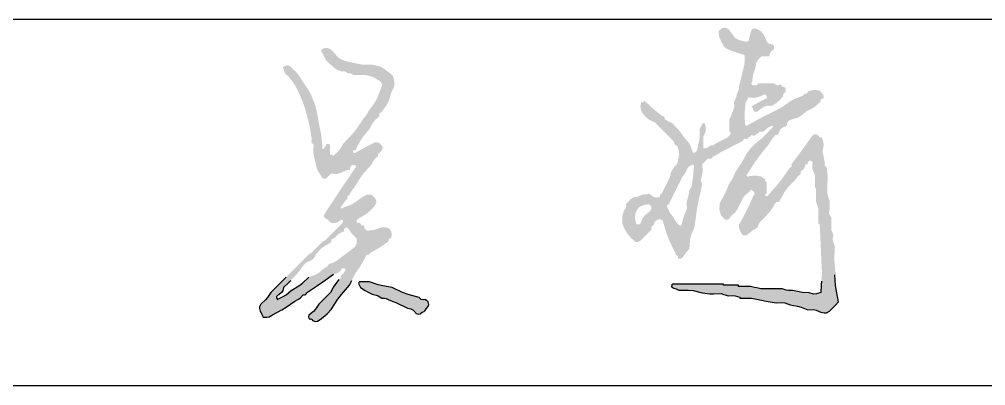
# Model space of a CAD drawing. Extents: x 6128144 to 12201635, y -1670122 to -706096.
# Drawn here: x 6223164 to 6224021, y -751040 to -750715 of the extents above; entities that cross this region are included whole.
import ezdxf

# ---------------------------------------------------------------- set-up
doc = ezdxf.new("R2010")
doc.units = 0
doc.header["$LTSCALE"] = 1000
doc.header["$MEASUREMENT"] = 0
doc.layers.get('0').update_dxf_attribs({"linetype": 'CONTINUOUS'})

msp = doc.modelspace()

# ---------------------------------------------------------------- hatches: boundary and pattern name
h = msp.add_hatch(color=256)
h.dxf.hatch_style = 1
h.paths.add_polyline_path([(6223479.3, -750838.24), (6223482.18, -750835.91), (6223481.94, -750834.53), (6223482.5, -750833.42), (6223483.74, -750832.78), (6223485.05, -750831.08), (6223485.59, -750830.1), (6223486.35, -750828.1), (6223484.56, -750825.53), (6223483.06, -750824.4), (6223480.1, -750823.41), (6223472.48, -750827.13), (6223468.72, -750829.12), (6223461.34, -750833.3), (6223460.33, -750832.83), (6223459.89, -750831.74), (6223460.3, -750830.7), (6223461.63, -750830.86), (6223462.77, -750829.94), (6223462.91, -750828.62), (6223466.86, -750821.56), (6223469.19, -750818.16), (6223474.37, -750811.95), (6223477.12, -750806.85), (6223478.98, -750804.43), (6223483.22, -750800.48), (6223482.98, -750799.11), (6223483.54, -750797.99), (6223484.79, -750797.36), (6223489.73, -750790.59), (6223491.71, -750786.63), (6223494.16, -750778.6), (6223496.21, -750774.88), (6223496.7, -750772.41), (6223496.25, -750768.19), (6223495.41, -750765.3), (6223494.42, -750763.82), (6223492.08, -750761.93), (6223486.58, -750757.77), (6223483.17, -750756.19), (6223476.45, -750754.64), (6223472.91, -750754.64), (6223471.14, -750754.64), (6223467.59, -750754.64), (6223461.75, -750753.44), (6223458.83, -750752.81), (6223453.01, -750751.52), (6223448.47, -750749.63), (6223446.26, -750748), (6223443.11, -750744.22), (6223441.86, -750742.97), (6223441.23, -750742.35), (6223439.98, -750741.1), (6223437.46, -750740.08), (6223435.86, -750739.95), (6223433.21, -750740.58), (6223431.93, -750741.3), (6223431.66, -750743.17), (6223432.69, -750744.22), (6223435, -750749.4), (6223436.81, -750751.89), (6223441.03, -750755.68), (6223444.18, -750758.32), (6223446.05, -750759.41), (6223449.88, -750760.89), (6223452.04, -750760.6), (6223453.46, -750761.02), (6223455.09, -750762.46), (6223457.27, -750762.5), (6223458.46, -750762.86), (6223460.3, -750764.02), (6223464.88, -750764.02), (6223467.18, -750764.02), (6223471.76, -750764.02), (6223477.03, -750765.61), (6223479.62, -750766.8), (6223484.26, -750769.75), (6223485.47, -750771.71), (6223485.62, -750773.33), (6223484.79, -750775.48), (6223481.35, -750784.35), (6223478.98, -750788.67), (6223473.32, -750796.32), (6223471.96, -750799), (6223471.11, -750800.28), (6223469.16, -750802.57), (6223462.88, -750811.92), (6223459.28, -750816.36), (6223451.44, -750824.45), (6223448.42, -750829.54), (6223446.46, -750831.94), (6223442.07, -750835.91), (6223441.59, -750834.89), (6223440.51, -750834.46), (6223439.46, -750834.87), (6223439.46, -750831.12), (6223439.46, -750829.24), (6223439.46, -750825.49), (6223438.22, -750825.22), (6223437.6, -750825.12), (6223436.34, -750824.97), (6223435.52, -750826.95), (6223434.99, -750827.92), (6223433.73, -750829.66), (6223432.82, -750829.47), (6223432.3, -750828.42), (6223432.69, -750827.57), (6223432.29, -750823.41), (6223432.08, -750821.32), (6223431.65, -750817.16), (6223430.81, -750812.99), (6223430.4, -750810.9), (6223429.56, -750806.74), (6223428.51, -750800.45), (6223427.89, -750797.32), (6223426.44, -750791.11), (6223422.8, -750781.92), (6223420.46, -750777.45), (6223414.98, -750769.23), (6223411.43, -750763.77), (6223409.29, -750761.2), (6223404.56, -750756.72), (6223402.6, -750755.52), (6223400.97, -750755.37), (6223398.83, -750756.2), (6223397.88, -750756.68), (6223397.61, -750758.01), (6223398.31, -750758.81), (6223399.15, -750761.69), (6223400.13, -750763.17), (6223402.47, -750765.06), (6223406.99, -750770.92), (6223409, -750774.1), (6223412.37, -750780.69), (6223415.8, -750789.25), (6223417.27, -750793.66), (6223419.67, -750802.57), (6223420.29, -750805.07), (6223420.6, -750806.32), (6223421.23, -750808.82), (6223422.06, -750813.82), (6223422.48, -750816.32), (6223423.31, -750821.32), (6223422.89, -750823.05), (6223423.42, -750824.46), (6223424.88, -750825.49), (6223424.66, -750831.77), (6223424.99, -750835.01), (6223426.44, -750841.12), (6223427.58, -750846.41), (6223428.69, -750849.08), (6223431.65, -750853.62), (6223432.55, -750855.25), (6223433.97, -750855.96), (6223435.82, -750855.71), (6223437.48, -750854.04), (6223438.32, -750853.21), (6223439.98, -750851.54), (6223445.29, -750851.69), (6223448.17, -750851.12), (6223453.01, -750848.93), (6223454.58, -750848.36), (6223455.5, -750848.24), (6223457.17, -750848.41), (6223457.14, -750845.9), (6223458.85, -750843.98), (6223461.34, -750843.72), (6223462.29, -750844.21), (6223462.55, -750845.52), (6223461.86, -750846.33), (6223450.91, -750862.5), (6223445.49, -750870.63), (6223434.77, -750886.96), (6223433.94, -750888.75), (6223434.59, -750890.72), (6223436.34, -750891.65), (6223438.09, -750893), (6223438.93, -750893.74), (6223440.5, -750895.3), (6223444, -750895.32), (6223445.98, -750894.7), (6223448.84, -750892.69), (6223449.65, -750892.4), (6223450.35, -750892.57), (6223450.92, -750893.21), (6223451.12, -750894.05), (6223450.97, -750894.65), (6223450.4, -750895.3), (6223444.36, -750901.34), (6223441.34, -750904.36), (6223435.29, -750910.41), (6223434.46, -750910.82), (6223434.04, -750911.03), (6223433.21, -750911.45), (6223429.04, -750915.62), (6223426.96, -750917.7), (6223422.79, -750921.87), (6223421.96, -750922.28), (6223421.54, -750922.49), (6223420.71, -750922.91), (6223407.16, -750936.45), (6223400.39, -750943.23), (6223386.85, -750956.77), (6223383.89, -750961.37), (6223382.05, -750963.53), (6223377.99, -750967.19), (6223377, -750969.5), (6223376.88, -750971), (6223377.47, -750973.44), (6223378.53, -750975.52), (6223379.05, -750976.56), (6223380.07, -750978.65), (6223383.5, -750978.9), (6223385.5, -750978.4), (6223388.41, -750976.57), (6223396.66, -750972.38), (6223400.66, -750969.95), (6223408.21, -750964.58), (6223411.53, -750962.95), (6223413.12, -750961.7), (6223415.5, -750958.85), (6223416.88, -750959.09), (6223417.99, -750958.54), (6223418.62, -750957.29), (6223428.22, -750950.64), (6223433.01, -750947.3), (6223442.59, -750940.62), (6223445.6, -750939.98), (6223447.17, -750939.13), (6223449.36, -750936.97), (6223449.83, -750935.85), (6223450.76, -750935.3), (6223451.97, -750935.41), (6223452.92, -750935.88), (6223453.18, -750937.21), (6223452.49, -750938.02), (6223451.41, -750939.95), (6223450.61, -750940.86), (6223448.84, -750942.18), (6223449.08, -750943.56), (6223448.52, -750944.67), (6223447.28, -750945.31), (6223444.03, -750949.67), (6223442.56, -750951.99), (6223439.98, -750956.77), (6223435.82, -750960.94), (6223433.73, -750963.02), (6223429.56, -750967.19), (6223426.59, -750971.59), (6223424.76, -750973.65), (6223420.71, -750977.09), (6223420.46, -750978.58), (6223420.75, -750979.59), (6223421.75, -750980.73), (6223422.55, -750980.26), (6223423.73, -750980.85), (6223423.83, -750981.78), (6223426.47, -750982.54), (6223428.33, -750982.26), (6223430.61, -750980.73), (6223434.92, -750977.63), (6223436.95, -750975.82), (6223440.5, -750971.88), (6223446.32, -750962.88), (6223449.58, -750958.56), (6223456.65, -750950.52), (6223458.74, -750946.35), (6223459.78, -750944.27), (6223461.86, -750940.1), (6223466.23, -750933.69), (6223468.23, -750930.33), (6223471.76, -750923.43), (6223473.14, -750923.67), (6223474.25, -750923.11), (6223474.89, -750921.87), (6223481.74, -750918.01), (6223485.09, -750915.92), (6223491.56, -750911.45), (6223491.4, -750910.12), (6223492.31, -750908.98), (6223493.64, -750908.84), (6223494.19, -750905.53), (6223493.95, -750903.59), (6223492.6, -750900.51), (6223489.87, -750899.29), (6223488.29, -750898.95), (6223485.31, -750898.94), (6223480.49, -750900.77), (6223477.92, -750901.42), (6223472.8, -750902.07), (6223470.86, -750900.93), (6223469.98, -750899.62), (6223469.68, -750897.38), (6223468.3, -750897.62), (6223467.19, -750897.06), (6223466.55, -750895.82), (6223465.53, -750895.08), (6223464.64, -750894.93), (6223463.43, -750895.3), (6223462.99, -750893.57), (6223463.53, -750892.15), (6223464.99, -750891.13), (6223471.16, -750887.56), (6223474.07, -750885.29), (6223479.05, -750880.19), (6223480.41, -750877.84), (6223480.56, -750875.95), (6223479.58, -750873.42), (6223478.33, -750872.17), (6223477.7, -750871.54), (6223476.45, -750870.29), (6223473.27, -750870.06), (6223471.48, -750870.42), (6223468.64, -750871.86), (6223461.69, -750876.9), (6223457.83, -750879.04), (6223449.88, -750882.27), (6223449.24, -750882.11), (6223448.95, -750881.22), (6223449.36, -750880.71), (6223451.48, -750877.66), (6223452.63, -750876.19), (6223455.09, -750873.42), (6223454.85, -750872.04), (6223455.41, -750870.93), (6223456.65, -750870.29), (6223458.01, -750867.61), (6223458.87, -750866.33), (6223460.82, -750864.04), (6223466.32, -750855.19), (6223469.49, -750850.96), (6223476.45, -750843.2), (6223478.03, -750839.85)])
h.paths.add_polyline_path([(6223453.78, -750899.32), (6223455.09, -750899.47), (6223457.93, -750903.44), (6223459.51, -750905.33), (6223462.91, -750908.84), (6223463.24, -750912.01), (6223462.87, -750913.86), (6223461.34, -750916.66), (6223456.37, -750920.44), (6223453.87, -750922.32), (6223448.84, -750926.03), (6223445.11, -750928.98), (6223442.91, -750930.19), (6223438.42, -750931.76), (6223437.18, -750933.6), (6223436.24, -750934.43), (6223434.25, -750935.41), (6223429.48, -750939.46), (6223426.6, -750941.12), (6223420.71, -750943.23), (6223414.92, -750948.57), (6223411.74, -750951.01), (6223405.08, -750955.21), (6223400.48, -750958.9), (6223397.91, -750960.51), (6223392.58, -750963.02), (6223392.64, -750962.56), (6223392.46, -750962.21), (6223392.06, -750961.98), (6223392.05, -750960.48), (6223392.75, -750959.43), (6223394.14, -750958.85), (6223396.5, -750956.99), (6223397.5, -750955.5), (6223398.31, -750952.6), (6223402.47, -750948.44), (6223404.56, -750946.35), (6223408.73, -750942.18), (6223411.47, -750938.67), (6223412.82, -750936.89), (6223415.5, -750933.33), (6223417.68, -750930.86), (6223419.19, -750929.82), (6223422.27, -750928.64), (6223424.69, -750926.93), (6223425.76, -750925.62), (6223426.96, -750922.91), (6223431.31, -750918.25), (6223433.93, -750916.18), (6223439.46, -750913.01), (6223440.37, -750912.05), (6223440.65, -750911.19), (6223440.5, -750909.88), (6223441.79, -750909.33), (6223442.42, -750909.02), (6223443.63, -750908.32), (6223446.46, -750905.43), (6223448.25, -750904.2), (6223451.97, -750902.59), (6223451.97, -750901.76), (6223451.97, -750901.34), (6223451.97, -750900.51), (6223452.92, -750899.6)], flags=16)
h.paths.add_polyline_path([(6223503.91, -750956.99), (6223494.68, -750952.6), (6223486.43, -750951.12), (6223482.32, -750950.07), (6223474.37, -750947.39), (6223470.82, -750947.39), (6223469.05, -750947.39), (6223465.51, -750947.39), (6223464.87, -750947.97), (6223464.69, -750948.67), (6223464.99, -750949.48), (6223465.69, -750950.69), (6223466, -750951.32), (6223466.55, -750952.6), (6223470.53, -750955.21), (6223472.64, -750956.37), (6223476.97, -750958.33), (6223480.52, -750959.12), (6223482.32, -750959.91), (6223485.31, -750961.98), (6223487.88, -750961.8), (6223489.38, -750962.17), (6223491.56, -750963.54), (6223494.06, -750964.38), (6223495.31, -750964.79), (6223497.81, -750965.63), (6223501.98, -750967.71), (6223504.06, -750968.75), (6223508.23, -750970.84), (6223511.25, -750971.4), (6223512.86, -750972.27), (6223515, -750974.48), (6223515.42, -750974.9), (6223515.63, -750975.11), (6223516.04, -750975.52), (6223518.09, -750976.09), (6223519.58, -750975.79), (6223521.25, -750974.48), (6223523, -750973.69), (6223523.85, -750972.97), (6223524.9, -750971.36), (6223526.59, -750969.42), (6223527.04, -750967.62), (6223526.46, -750965.11), (6223525.63, -750964.27), (6223525.21, -750963.86), (6223524.38, -750963.02), (6223522.03, -750963.41), (6223520.47, -750962.98), (6223518.65, -750961.46), (6223508.78, -750958.79)])
h.paths.add_polyline_path([(6223888.78, -750955.61), (6223888.15, -750950.79), (6223887.48, -750941.14), (6223888.29, -750940.84), (6223888.57, -750939.7), (6223888, -750939.06), (6223887.13, -750929.93), (6223887.02, -750925.3), (6223887.48, -750916.14), (6223886.65, -750913.64), (6223886.23, -750912.39), (6223885.4, -750909.88), (6223886.06, -750906.59), (6223885.81, -750904.58), (6223884.36, -750901.55), (6223884.36, -750896.97), (6223884.36, -750894.67), (6223884.36, -750890.09), (6223883.52, -750888.84), (6223883.11, -750888.21), (6223882.27, -750886.96), (6223882.81, -750882.41), (6223882.92, -750880.09), (6223882.79, -750875.5), (6223881.16, -750870.7), (6223880.72, -750868.07), (6223880.71, -750863), (6223881.05, -750855.92), (6223880.94, -750852.33), (6223880.19, -750845.29), (6223878.88, -750844.8), (6223878.23, -750843.5), (6223878.62, -750842.16), (6223877.79, -750837.99), (6223877.37, -750835.91), (6223876.54, -750831.74), (6223877.46, -750826.82), (6223877.34, -750824.07), (6223876.02, -750819.24), (6223874.64, -750819.48), (6223873.53, -750818.92), (6223872.89, -750817.68), (6223870.91, -750816.51), (6223868.91, -750816.69), (6223867.16, -750818.2), (6223859.96, -750828.27), (6223856.31, -750833.27), (6223848.93, -750843.2), (6223849.17, -750844.58), (6223848.61, -750845.69), (6223847.37, -750846.33), (6223840.05, -750856.78), (6223836.06, -750861.81), (6223827.57, -750871.33), (6223826.95, -750871.33), (6223826.63, -750871.33), (6223826.01, -750871.33), (6223825.53, -750870.53), (6223826.12, -750869.35), (6223827.05, -750869.25), (6223827.05, -750865.08), (6223827.05, -750863), (6223827.05, -750858.83), (6223825.81, -750858.38), (6223825.29, -750856.81), (6223826.01, -750855.71), (6223824.63, -750855.94), (6223823.52, -750855.39), (6223822.88, -750854.14), (6223818.37, -750853.32), (6223815.99, -750853.21), (6223811.42, -750853.62), (6223811.37, -750854.08), (6223810.78, -750854.38), (6223810.38, -750854.14), (6223809.43, -750853.66), (6223809.17, -750852.34), (6223809.86, -750851.54), (6223817.07, -750840.56), (6223820.94, -750835.23), (6223829.13, -750824.97), (6223831.09, -750821.62), (6223832.26, -750820.02), (6223834.86, -750817.16), (6223835.98, -750817.08), (6223836.61, -750816.83), (6223837.47, -750816.11), (6223838.46, -750813.15), (6223839.59, -750811.65), (6223842.16, -750809.86), (6223843.28, -750809.79), (6223843.9, -750809.54), (6223844.76, -750808.82), (6223845.19, -750806.31), (6223846.2, -750804.87), (6223848.41, -750803.61), (6223854.32, -750801.89), (6223857.27, -750800.3), (6223861.95, -750796.32), (6223867.59, -750793.5), (6223870.29, -750791.67), (6223874.98, -750787.46), (6223874.82, -750786.14), (6223875.73, -750784.99), (6223877.06, -750784.86), (6223877.53, -750782.99), (6223877.23, -750781.66), (6223876.02, -750780.17), (6223874.98, -750779.13), (6223874.46, -750778.6), (6223873.42, -750777.56), (6223869.45, -750777.26), (6223867.34, -750777.48), (6223863.52, -750778.6), (6223863.1, -750779.44), (6223862.89, -750779.86), (6223862.48, -750780.69), (6223861.1, -750780.45), (6223859.98, -750781.01), (6223859.35, -750782.25), (6223851.58, -750785.18), (6223847.8, -750787.23), (6223841.12, -750792.15), (6223832.61, -750796.61), (6223828.34, -750798.79), (6223819.76, -750803.09), (6223816.03, -750805.21), (6223814.15, -750806.25), (6223810.38, -750808.3), (6223809.58, -750809), (6223808.25, -750808.73), (6223807.78, -750807.78), (6223807.38, -750799.87), (6223807.49, -750795.86), (6223808.3, -750787.98), (6223809.54, -750786.6), (6223810.02, -750785.64), (6223810.38, -750783.81), (6223815.4, -750784.24), (6223818.12, -750783.9), (6223822.88, -750782.25), (6223824.25, -750781.27), (6223825.97, -750781.49), (6223827.05, -750782.77), (6223827.21, -750784.1), (6223826.29, -750785.24), (6223824.97, -750785.38), (6223820.38, -750787.88), (6223818.09, -750789.13), (6223813.51, -750791.63), (6223814.56, -750793.39), (6223814.99, -750794.35), (6223815.59, -750796.32), (6223817.74, -750796.61), (6223819.16, -750796.19), (6223820.8, -750794.75), (6223823.05, -750792.93), (6223824.36, -750792.17), (6223827.05, -750791.11), (6223830.48, -750791.36), (6223832.48, -750790.86), (6223835.39, -750789.02), (6223838, -750786.64), (6223839.25, -750785.38), (6223841.64, -750782.77), (6223841.4, -750781.4), (6223841.95, -750780.28), (6223843.2, -750779.65), (6223843.88, -750777.67), (6223843.74, -750776.24), (6223842.68, -750774.44), (6223841.19, -750774.21), (6223840.33, -750773.64), (6223839.55, -750772.35), (6223837.13, -750773.1), (6223835.35, -750772.8), (6223833.3, -750771.31), (6223827.88, -750771.31), (6223825.18, -750771.31), (6223819.76, -750771.31), (6223818.14, -750772.77), (6223816.7, -750773.2), (6223814.55, -750772.87), (6223813.6, -750772.4), (6223813.33, -750771.07), (6223814.03, -750770.27), (6223814.71, -750764.75), (6223815.35, -750761.98), (6223817.15, -750756.72), (6223817.56, -750753.85), (6223818.13, -750752.36), (6223819.76, -750749.95), (6223820.8, -750748.91), (6223821.32, -750748.39), (6223822.36, -750747.35), (6223825.07, -750747.35), (6223826.43, -750747.35), (6223829.13, -750747.35), (6223829.94, -750744.45), (6223830.94, -750742.96), (6223833.3, -750741.1), (6223833.63, -750739.41), (6223833.35, -750738.26), (6223832.26, -750736.93), (6223829.1, -750736.15), (6223827.34, -750734.69), (6223826.01, -750731.72), (6223823.93, -750727.32), (6223821.94, -750725.2), (6223817.67, -750722.86), (6223815.54, -750722.62), (6223813.9, -750723.53), (6223812.98, -750725.47), (6223812.15, -750728.8), (6223811.73, -750730.47), (6223810.9, -750733.8), (6223809.91, -750734.18), (6223809.36, -750734.29), (6223808.3, -750734.32), (6223804.43, -750733.48), (6223802.51, -750732.84), (6223798.92, -750731.2), (6223796.73, -750728), (6223795.58, -750726.44), (6223793.19, -750723.38), (6223790.84, -750722.03), (6223788.95, -750721.88), (6223786.42, -750722.86), (6223785.58, -750723.7), (6223785.17, -750724.11), (6223784.33, -750724.95), (6223784.65, -750729.03), (6223785.2, -750731.14), (6223786.94, -750734.84), (6223789.06, -750738.56), (6223790.9, -750740.28), (6223794.75, -750742.14), (6223799.74, -750743.84), (6223802.24, -750744.67), (6223807.25, -750746.31), (6223807.45, -750751.32), (6223807.23, -750753.89), (6223806.21, -750758.81), (6223804.73, -750764.64), (6223804, -750767.55), (6223802.57, -750773.4), (6223802.23, -750776.41), (6223801.79, -750777.95), (6223800.48, -750780.69), (6223799.84, -750783.72), (6223799.3, -750785.23), (6223797.88, -750787.98), (6223798.28, -750791.76), (6223797.92, -750793.91), (6223796.31, -750797.36), (6223795.46, -750799.93), (6223794.93, -750801.19), (6223793.71, -750803.61), (6223793.71, -750807.78), (6223793.71, -750809.86), (6223793.71, -750814.03), (6223794.83, -750814.63), (6223795.09, -750816.23), (6223794.23, -750817.16), (6223793.19, -750818.2), (6223792.67, -750818.72), (6223791.63, -750819.76), (6223787.46, -750821.84), (6223785.37, -750822.89), (6223781.21, -750824.97), (6223780.56, -750825.35), (6223780.27, -750825.79), (6223780.16, -750826.53), (6223778.01, -750826.24), (6223776.59, -750826.66), (6223774.96, -750828.1), (6223773.44, -750828.82), (6223772.43, -750828.95), (6223770.79, -750828.62), (6223770.79, -750824.45), (6223770.79, -750822.36), (6223770.79, -750818.2), (6223772.63, -750814.41), (6223773, -750811.94), (6223772.35, -750807.78), (6223771.88, -750806.83), (6223770.55, -750806.56), (6223769.75, -750807.26), (6223769.14, -750808.82), (6223768.71, -750809.59), (6223767.66, -750810.9), (6223767.47, -750818.89), (6223766.93, -750822.94), (6223765.06, -750830.7), (6223764.3, -750832.2), (6223763.09, -750832.89), (6223761.41, -750832.78), (6223759.55, -750827.11), (6223757.98, -750824.31), (6223754.12, -750819.76), (6223750.15, -750814.23), (6223747.94, -750811.6), (6223743.18, -750806.74), (6223740.39, -750805.44), (6223739.02, -750804.71), (6223736.4, -750803.09), (6223736.54, -750801.76), (6223735.65, -750800.64), (6223734.32, -750800.48), (6223727.9, -750795.27), (6223724.77, -750792.55), (6223718.69, -750786.94), (6223717.76, -750787.87), (6223716.87, -750788.16), (6223715.57, -750787.98), (6223714.9, -750791.91), (6223715.14, -750794.18), (6223716.61, -750797.88), (6223720.52, -750801.98), (6223722.96, -750803.76), (6223728.07, -750806.22), (6223734.53, -750812.68), (6223737.76, -750815.91), (6223744.22, -750822.36), (6223745.15, -750824.73), (6223745.96, -750825.89), (6223747.87, -750827.57), (6223749.22, -750831.96), (6223749.33, -750834.55), (6223748.39, -750839.04), (6223747.75, -750842.04), (6223746.9, -750843.62), (6223744.74, -750845.81), (6223742.67, -750849.03), (6223741.9, -750850.92), (6223741.09, -750854.66), (6223738.18, -750860.5), (6223736.72, -750863.42), (6223733.8, -750869.25), (6223732.55, -750869.89), (6223732, -750871), (6223732.24, -750872.38), (6223728.81, -750872.63), (6223726.81, -750872.13), (6223723.9, -750870.29), (6223723, -750869.4), (6223721.92, -750869.22), (6223720.78, -750869.77), (6223717.35, -750870), (6223715.57, -750870.44), (6223712.44, -750871.86), (6223709.57, -750872.26), (6223708.07, -750872.84), (6223705.67, -750874.46), (6223704.32, -750876.21), (6223703.58, -750877.05), (6223702.02, -750878.63), (6223702.32, -750880.78), (6223701.89, -750882.2), (6223700.46, -750883.84), (6223699.02, -750888.67), (6223698.69, -750891.3), (6223698.9, -750896.34), (6223701.47, -750901.65), (6223703.07, -750904.21), (6223706.71, -750908.84), (6223708.31, -750909.91), (6223709.06, -750910.55), (6223710.36, -750911.97), (6223712.53, -750912.03), (6223713.79, -750911.66), (6223715.57, -750910.41), (6223719.32, -750906.65), (6223721.19, -750904.78), (6223724.94, -750901.03), (6223724.58, -750899.48), (6223725.14, -750898.18), (6223726.51, -750897.38), (6223727.61, -750894.33), (6223729.19, -750892.75), (6223732.24, -750891.65), (6223732.78, -750892.31), (6223733.53, -750892.5), (6223734.32, -750892.17), (6223738.37, -750905.22), (6223740.9, -750911.64), (6223746.82, -750923.95), (6223747.84, -750924.42), (6223748.28, -750925.51), (6223747.87, -750926.56), (6223749.73, -750927.02), (6223751.06, -750926.73), (6223752.55, -750925.51), (6223754.62, -750922.43), (6223755.78, -750920.95), (6223758.28, -750918.22), (6223758.96, -750910.11), (6223759.94, -750905.98), (6223762.97, -750898.42), (6223763.85, -750892.18), (6223764.27, -750889.05), (6223765.06, -750882.8), (6223765.89, -750878.63), (6223766.31, -750876.54), (6223767.14, -750872.38), (6223767.56, -750870.71), (6223767.77, -750869.88), (6223768.18, -750868.21), (6223768.81, -750865.08), (6223769.12, -750863.52), (6223769.75, -750860.39), (6223768.57, -750858.42), (6223768.43, -750856.82), (6223769.22, -750854.66), (6223770.05, -750850.15), (6223770.16, -750847.77), (6223769.75, -750843.2), (6223771.83, -750841.12), (6223772.87, -750840.08), (6223774.96, -750837.99), (6223776.68, -750838.43), (6223778.11, -750837.89), (6223779.12, -750836.43), (6223782.16, -750834.99), (6223783.63, -750834.15), (6223786.42, -750832.26), (6223793.08, -750828.93), (6223796.42, -750827.26), (6223803.09, -750823.93), (6223805.02, -750822.85), (6223805.93, -750822.06), (6223807.25, -750820.28), (6223808.69, -750820.78), (6223809.95, -750820.42), (6223810.9, -750819.24), (6223812.11, -750818.68), (6223812.69, -750818.21), (6223813.51, -750817.16), (6223815.3, -750817.84), (6223816.86, -750817.49), (6223818.19, -750816.11), (6223819.4, -750815.55), (6223819.99, -750815.09), (6223820.8, -750814.03), (6223822.95, -750814.33), (6223824.37, -750813.9), (6223826.01, -750812.47), (6223828.23, -750810.61), (6223829.55, -750809.84), (6223832.26, -750808.82), (6223832.46, -750809.66), (6223832.31, -750810.26), (6223831.74, -750810.9), (6223827.78, -750814.86), (6223825.8, -750816.84), (6223821.84, -750820.8), (6223816.29, -750825.18), (6223813.72, -750827.75), (6223809.34, -750833.3), (6223805.79, -750840), (6223803.79, -750843.25), (6223799.44, -750849.45), (6223797.56, -750854.02), (6223796.39, -750856.25), (6223793.71, -750860.39), (6223790.7, -750867.42), (6223789.02, -750870.87), (6223785.37, -750877.59), (6223784.92, -750881.96), (6223785.15, -750884.32), (6223786.42, -750888.53), (6223787.87, -750889.98), (6223788.6, -750890.71), (6223790.06, -750892.17), (6223792.2, -750892.35), (6223793.77, -750891.48), (6223794.75, -750889.57), (6223798.87, -750885.92), (6223800.67, -750883.57), (6223803.09, -750878.63), (6223805.67, -750873.44), (6223807.58, -750870.97), (6223811.94, -750867.17), (6223812.35, -750866.19), (6223813.79, -750865.9), (6223814.55, -750866.65), (6223815.99, -750867.86), (6223816.21, -750869.83), (6223815.07, -750871.33), (6223810.99, -750880.43), (6223808.79, -750884.92), (6223804.13, -750893.74), (6223802.39, -750896.83), (6223802.24, -750899.32), (6223803.61, -750902.59), (6223804.31, -750903.8), (6223804.62, -750904.43), (6223805.17, -750905.72), (6223807.41, -750906.35), (6223809.03, -750906.06), (6223810.9, -750904.68), (6223813.83, -750902.32), (6223815.41, -750901.26), (6223818.72, -750899.47), (6223819.84, -750896.19), (6223820.89, -750894.56), (6223823.4, -750892.17), (6223828.82, -750886.46), (6223831.27, -750883.26), (6223835.39, -750876.54), (6223836.7, -750876.69), (6223837.55, -750876.41), (6223838.51, -750875.5), (6223843.08, -750867.31), (6223845.99, -750863.43), (6223852.58, -750856.75), (6223854.15, -750854.43), (6223855.13, -750853.35), (6223857.27, -750851.54), (6223857.03, -750850.16), (6223857.58, -750849.05), (6223858.83, -750848.41), (6223860.34, -750846.64), (6223860.92, -750845.47), (6223861.43, -750843.2), (6223862.27, -750843.2), (6223862.68, -750843.2), (6223863.52, -750843.2), (6223863.37, -750841.89), (6223863.65, -750841.04), (6223864.56, -750840.08), (6223865.87, -750839.93), (6223866.73, -750840.21), (6223867.68, -750841.12), (6223867.4, -750845.77), (6223867.87, -750848.33), (6223869.77, -750852.58), (6223869.77, -750857.16), (6223869.77, -750859.46), (6223869.77, -750864.04), (6223870.19, -750864.04), (6223870.39, -750864.04), (6223870.81, -750864.04), (6223870.81, -750869.04), (6223870.81, -750871.54), (6223870.81, -750876.54), (6223871.64, -750879.04), (6223872.06, -750880.29), (6223872.89, -750882.8), (6223872.89, -750888.21), (6223872.89, -750890.92), (6223872.89, -750896.34), (6223873.82, -750896.24), (6223874.01, -750895.86), (6223873.94, -750894.26), (6223874.41, -750895.06), (6223874.01, -750895.86), (6223874.14, -750898.84), (6223874.25, -750901.13), (6223874.46, -750905.72), (6223875.08, -750919.47), (6223875.39, -750926.35), (6223876.02, -750940.1), (6223875.61, -750946.77), (6223875.41, -750950.1), (6223874.98, -750956.77), (6223871.06, -750958.22), (6223868.6, -750958.34), (6223864.56, -750957.29), (6223858.68, -750956.81), (6223855.75, -750956.39), (6223849.97, -750955.21), (6223846.17, -750955.2), (6223844.19, -750954.87), (6223840.6, -750953.64), (6223833.09, -750953.64), (6223829.34, -750953.64), (6223821.84, -750953.64), (6223818.09, -750952.81), (6223816.21, -750952.39), (6223812.46, -750951.56), (6223808.3, -750951.56), (6223806.21, -750951.56), (6223802.04, -750951.56), (6223802.04, -750951.14), (6223802.04, -750950.94), (6223802.04, -750950.52), (6223796.63, -750950.52), (6223793.92, -750950.52), (6223788.5, -750950.52), (6223788.5, -750950.1), (6223788.5, -750949.89), (6223788.5, -750949.48), (6223770.58, -750949.48), (6223761.62, -750949.48), (6223743.7, -750949.48), (6223742.67, -750950.22), (6223742.45, -750951.57), (6223743.18, -750952.6), (6223745.53, -750953.26), (6223746.68, -750953.68), (6223748.91, -750954.69), (6223757.31, -750954.73), (6223761.59, -750955.26), (6223769.75, -750957.29), (6223776.37, -750958.11), (6223779.76, -750958.21), (6223786.42, -750957.81), (6223788.92, -750958.65), (6223790.17, -750959.06), (6223792.67, -750959.9), (6223796.84, -750959.56), (6223799.06, -750959.78), (6223803.09, -750960.94), (6223803.09, -750961.35), (6223803.09, -750961.56), (6223803.09, -750961.98), (6223807.25, -750961.98), (6223809.34, -750961.98), (6223813.51, -750961.98), (6223822.27, -750963.61), (6223826.64, -750964.44), (6223835.39, -750966.15), (6223840.4, -750965.63), (6223843.16, -750965.98), (6223847.89, -750967.71), (6223854.29, -750969), (6223857.47, -750969.96), (6223863.52, -750972.4), (6223868.17, -750972.12), (6223870.72, -750972.58), (6223874.98, -750974.48), (6223878.08, -750975.05), (6223879.95, -750974.8), (6223882.79, -750973.44), (6223886.02, -750970.2), (6223887.58, -750968.53), (6223890.61, -750965.11)])
h.paths.add_polyline_path([(6223751.2, -750897.22), (6223750.32, -750897.66), (6223749.43, -750897.38), (6223746.94, -750894.8), (6223745.85, -750893.28), (6223744.22, -750890.09), (6223741.71, -750887.07), (6223740.63, -750885.34), (6223739.01, -750881.75), (6223738.41, -750880.58), (6223738.87, -750879.21), (6223740.05, -750878.63), (6223745.05, -750868.63), (6223747.55, -750863.62), (6223752.55, -750853.62), (6223754.37, -750851.37), (6223755.14, -750850.06), (6223756.2, -750847.37), (6223757.47, -750845.56), (6223758.4, -750844.74), (6223760.37, -750843.72), (6223761.18, -750843.43), (6223761.88, -750843.61), (6223762.45, -750844.24), (6223761.86, -750851.77), (6223761.44, -750855.53), (6223760.37, -750863), (6223758.66, -750865.58), (6223758.08, -750867.21), (6223757.76, -750870.29), (6223756.33, -750875.12), (6223756, -750877.76), (6223756.2, -750882.8), (6223753.92, -750888.06), (6223752.98, -750890.8), (6223751.51, -750896.34)], flags=16)
h.paths.add_polyline_path([(6223724.59, -750882.68), (6223723.38, -750884.88), (6223718.85, -750888.49), (6223716.88, -750891.05), (6223714.52, -750896.34), (6223713.27, -750896.34), (6223712.65, -750896.34), (6223711.4, -750896.34), (6223710.31, -750892.73), (6223710.09, -750890.73), (6223710.36, -750886.96), (6223711.39, -750884.57), (6223712.03, -750883.4), (6223713.48, -750881.23), (6223717.03, -750879.64), (6223719, -750879.09), (6223722.86, -750878.63), (6223724.42, -750880.59)], flags=16)

# ---------------------------------------------------------------- linework, layer by layer
for p, q in [((6222323.67, -750714.55), (6227823.67, -750714.55)), ((6223400.39, -750943.23), (6223386.85, -750956.77)), ((6223404.56, -750946.35), (6223402.47, -750948.44)), ((6223414.92, -750948.57), (6223420.71, -750943.23)), ((6223428.22, -750950.64), (6223433.01, -750947.3)), ((6223433.01, -750947.3), (6223442.59, -750940.62)), ((6223447.28, -750945.31), (6223444.03, -750949.67)), ((6223456.65, -750950.52), (6223458.74, -750946.35)), ((6223465.51, -750947.39), (6223464.87, -750947.97)), ((6223469.05, -750947.39), (6223465.51, -750947.39)), ((6223470.82, -750947.39), (6223469.05, -750947.39)), ((6223474.37, -750947.39), (6223470.82, -750947.39)), ((6223482.32, -750950.07), (6223474.37, -750947.39)), ((6223875.61, -750946.77), (6223875.41, -750950.1)), ((6223888.15, -750950.79), (6223887.48, -750941.14)), ((6223397.5, -750955.5), (6223396.5, -750956.99)), ((6223398.31, -750952.6), (6223397.5, -750955.5)), ((6223402.47, -750948.44), (6223398.31, -750952.6)), ((6223400.48, -750958.9), (6223405.08, -750955.21)), ((6223405.08, -750955.21), (6223411.74, -750951.01)), ((6223411.74, -750951.01), (6223414.92, -750948.57)), ((6223418.62, -750957.29), (6223428.22, -750950.64)), ((6223442.56, -750951.99), (6223439.98, -750956.77)), ((6223444.03, -750949.67), (6223442.56, -750951.99)), ((6223449.58, -750958.56), (6223456.65, -750950.52)), ((6223464.87, -750947.97), (6223464.69, -750948.67)), ((6223464.69, -750948.67), (6223464.99, -750949.48)), ((6223464.99, -750949.48), (6223465.69, -750950.69)), ((6223465.69, -750950.69), (6223466, -750951.32)), ((6223466, -750951.32), (6223466.55, -750952.6)), ((6223466.55, -750952.6), (6223470.53, -750955.21)), ((6223470.53, -750955.21), (6223472.64, -750956.37)), ((6223486.43, -750951.12), (6223482.32, -750950.07)), ((6223494.68, -750952.6), (6223486.43, -750951.12)), ((6223503.91, -750956.99), (6223494.68, -750952.6)), ((6223742.67, -750950.22), (6223742.45, -750951.57)), ((6223742.45, -750951.57), (6223743.18, -750952.6)), ((6223743.7, -750949.48), (6223742.67, -750950.22)), ((6223743.18, -750952.6), (6223745.53, -750953.26)), ((6223761.62, -750949.48), (6223743.7, -750949.48)), ((6223745.53, -750953.26), (6223746.68, -750953.68)), ((6223746.68, -750953.68), (6223748.91, -750954.69)), ((6223748.91, -750954.69), (6223757.31, -750954.73)), ((6223757.31, -750954.73), (6223761.59, -750955.26)), ((6223761.59, -750955.26), (6223769.75, -750957.29)), ((6223770.58, -750949.48), (6223761.62, -750949.48)), ((6223788.5, -750949.48), (6223770.58, -750949.48)), ((6223788.5, -750949.89), (6223788.5, -750949.48)), ((6223788.5, -750950.1), (6223788.5, -750949.89)), ((6223788.5, -750950.52), (6223788.5, -750950.1)), ((6223793.92, -750950.52), (6223788.5, -750950.52)), ((6223796.63, -750950.52), (6223793.92, -750950.52)), ((6223802.04, -750950.52), (6223796.63, -750950.52)), ((6223802.04, -750950.94), (6223802.04, -750950.52)), ((6223802.04, -750951.14), (6223802.04, -750950.94)), ((6223802.04, -750951.56), (6223802.04, -750951.14)), ((6223806.21, -750951.56), (6223802.04, -750951.56)), ((6223808.3, -750951.56), (6223806.21, -750951.56)), ((6223812.46, -750951.56), (6223808.3, -750951.56)), ((6223816.21, -750952.39), (6223812.46, -750951.56)), ((6223818.09, -750952.81), (6223816.21, -750952.39)), ((6223821.84, -750953.64), (6223818.09, -750952.81)), ((6223829.34, -750953.64), (6223821.84, -750953.64)), ((6223833.09, -750953.64), (6223829.34, -750953.64)), ((6223840.6, -750953.64), (6223833.09, -750953.64)), ((6223844.19, -750954.87), (6223840.6, -750953.64)), ((6223846.17, -750955.2), (6223844.19, -750954.87)), ((6223849.97, -750955.21), (6223846.17, -750955.2)), ((6223855.75, -750956.39), (6223849.97, -750955.21)), ((6223875.41, -750950.1), (6223874.98, -750956.77)), ((6223888.78, -750955.61), (6223888.15, -750950.79)), ((6223890.61, -750965.11), (6223888.78, -750955.61)), ((6223382.05, -750963.53), (6223377.99, -750967.19)), ((6223383.89, -750961.37), (6223382.05, -750963.53)), ((6223386.85, -750956.77), (6223383.89, -750961.37)), ((6223392.75, -750959.43), (6223392.05, -750960.48)), ((6223392.05, -750960.48), (6223392.06, -750961.98)), ((6223392.06, -750961.98), (6223392.46, -750962.21)), ((6223392.46, -750962.21), (6223392.64, -750962.56)), ((6223392.58, -750963.02), (6223397.91, -750960.51)), ((6223392.64, -750962.56), (6223392.58, -750963.02)), ((6223394.14, -750958.85), (6223392.75, -750959.43)), ((6223396.5, -750956.99), (6223394.14, -750958.85)), ((6223397.91, -750960.51), (6223400.48, -750958.9)), ((6223400.66, -750969.95), (6223408.21, -750964.58)), ((6223408.21, -750964.58), (6223411.53, -750962.95)), ((6223411.53, -750962.95), (6223413.12, -750961.7)), ((6223413.12, -750961.7), (6223415.5, -750958.85)), ((6223415.5, -750958.85), (6223416.88, -750959.09)), ((6223416.88, -750959.09), (6223417.99, -750958.54)), ((6223417.99, -750958.54), (6223418.62, -750957.29)), ((6223433.73, -750963.02), (6223429.56, -750967.19)), ((6223435.82, -750960.94), (6223433.73, -750963.02)), ((6223439.98, -750956.77), (6223435.82, -750960.94)), ((6223440.5, -750971.88), (6223446.32, -750962.88)), ((6223446.32, -750962.88), (6223449.58, -750958.56)), ((6223472.64, -750956.37), (6223476.97, -750958.33)), ((6223476.97, -750958.33), (6223480.52, -750959.12)), ((6223480.52, -750959.12), (6223482.32, -750959.91)), ((6223482.32, -750959.91), (6223485.31, -750961.98)), ((6223485.31, -750961.98), (6223487.88, -750961.8)), ((6223487.88, -750961.8), (6223489.38, -750962.17)), ((6223489.38, -750962.17), (6223491.56, -750963.54)), ((6223491.56, -750963.54), (6223494.06, -750964.38)), ((6223494.06, -750964.38), (6223495.31, -750964.79)), ((6223508.78, -750958.79), (6223503.91, -750956.99)), ((6223518.65, -750961.46), (6223508.78, -750958.79)), ((6223520.47, -750962.98), (6223518.65, -750961.46)), ((6223522.03, -750963.41), (6223520.47, -750962.98)), ((6223524.38, -750963.02), (6223522.03, -750963.41)), ((6223525.21, -750963.86), (6223524.38, -750963.02)), ((6223525.63, -750964.27), (6223525.21, -750963.86)), ((6223526.46, -750965.11), (6223525.63, -750964.27)), ((6223769.75, -750957.29), (6223776.37, -750958.11)), ((6223776.37, -750958.11), (6223779.76, -750958.21)), ((6223779.76, -750958.21), (6223786.42, -750957.81)), ((6223786.42, -750957.81), (6223788.92, -750958.65)), ((6223788.92, -750958.65), (6223790.17, -750959.06)), ((6223790.17, -750959.06), (6223792.67, -750959.9)), ((6223792.67, -750959.9), (6223796.84, -750959.56)), ((6223796.84, -750959.56), (6223799.06, -750959.78)), ((6223799.06, -750959.78), (6223803.09, -750960.94)), ((6223803.09, -750960.94), (6223803.09, -750961.35)), ((6223803.09, -750961.35), (6223803.09, -750961.56)), ((6223803.09, -750961.56), (6223803.09, -750961.98)), ((6223803.09, -750961.98), (6223807.25, -750961.98)), ((6223807.25, -750961.98), (6223809.34, -750961.98)), ((6223809.34, -750961.98), (6223813.51, -750961.98)), ((6223813.51, -750961.98), (6223822.27, -750963.61)), ((6223822.27, -750963.61), (6223826.64, -750964.44)), ((6223826.64, -750964.44), (6223835.39, -750966.15)), ((6223858.68, -750956.81), (6223855.75, -750956.39)), ((6223864.56, -750957.29), (6223858.68, -750956.81)), ((6223868.6, -750958.34), (6223864.56, -750957.29)), ((6223871.06, -750958.22), (6223868.6, -750958.34)), ((6223874.98, -750956.77), (6223871.06, -750958.22)), ((6223377, -750969.5), (6223376.88, -750971)), ((6223376.88, -750971), (6223377.47, -750973.44)), ((6223377.99, -750967.19), (6223377, -750969.5)), ((6223388.41, -750976.57), (6223396.66, -750972.38)), ((6223396.66, -750972.38), (6223400.66, -750969.95)), ((6223426.59, -750971.59), (6223424.76, -750973.65)), ((6223429.56, -750967.19), (6223426.59, -750971.59)), ((6223436.95, -750975.82), (6223440.5, -750971.88)), ((6223495.31, -750964.79), (6223497.81, -750965.63)), ((6223497.81, -750965.63), (6223501.98, -750967.71)), ((6223501.98, -750967.71), (6223504.06, -750968.75)), ((6223504.06, -750968.75), (6223508.23, -750970.84)), ((6223508.23, -750970.84), (6223511.25, -750971.4)), ((6223511.25, -750971.4), (6223512.86, -750972.27)), ((6223512.86, -750972.27), (6223515, -750974.48)), ((6223523, -750973.69), (6223523.85, -750972.97)), ((6223523.85, -750972.97), (6223524.9, -750971.36)), ((6223524.9, -750971.36), (6223526.59, -750969.42)), ((6223527.04, -750967.62), (6223526.46, -750965.11)), ((6223526.59, -750969.42), (6223527.04, -750967.62)), ((6223835.39, -750966.15), (6223840.4, -750965.63)), ((6223840.4, -750965.63), (6223843.16, -750965.98)), ((6223843.16, -750965.98), (6223847.89, -750967.71)), ((6223847.89, -750967.71), (6223854.29, -750969)), ((6223854.29, -750969), (6223857.47, -750969.96)), ((6223857.47, -750969.96), (6223863.52, -750972.4)), ((6223863.52, -750972.4), (6223868.17, -750972.12)), ((6223868.17, -750972.12), (6223870.72, -750972.58)), ((6223870.72, -750972.58), (6223874.98, -750974.48)), ((6223882.79, -750973.44), (6223886.02, -750970.2)), ((6223886.02, -750970.2), (6223887.58, -750968.53)), ((6223887.58, -750968.53), (6223890.61, -750965.11)), ((6223377.47, -750973.44), (6223378.53, -750975.52)), ((6223378.53, -750975.52), (6223379.05, -750976.56)), ((6223379.05, -750976.56), (6223380.07, -750978.65)), ((6223380.07, -750978.65), (6223383.5, -750978.9)), ((6223383.5, -750978.9), (6223385.5, -750978.4)), ((6223385.5, -750978.4), (6223388.41, -750976.57)), ((6223420.71, -750977.09), (6223420.46, -750978.58)), ((6223420.46, -750978.58), (6223420.75, -750979.59)), ((6223424.76, -750973.65), (6223420.71, -750977.09)), ((6223420.75, -750979.59), (6223421.75, -750980.73)), ((6223421.75, -750980.73), (6223422.55, -750980.26)), ((6223422.55, -750980.26), (6223423.73, -750980.85)), ((6223423.73, -750980.85), (6223423.83, -750981.78)), ((6223423.83, -750981.78), (6223426.47, -750982.54)), ((6223428.33, -750982.26), (6223430.61, -750980.73)), ((6223430.61, -750980.73), (6223434.92, -750977.63)), ((6223434.92, -750977.63), (6223436.95, -750975.82)), ((6223515, -750974.48), (6223515.42, -750974.9)), ((6223515.42, -750974.9), (6223515.63, -750975.11)), ((6223515.63, -750975.11), (6223516.04, -750975.52)), ((6223516.04, -750975.52), (6223518.09, -750976.09)), ((6223518.09, -750976.09), (6223519.58, -750975.79)), ((6223519.58, -750975.79), (6223521.25, -750974.48)), ((6223521.25, -750974.48), (6223523, -750973.69)), ((6223874.98, -750974.48), (6223878.08, -750975.05)), ((6223878.08, -750975.05), (6223879.95, -750974.8)), ((6223879.95, -750974.8), (6223882.79, -750973.44)), ((6223426.47, -750982.54), (6223428.33, -750982.26)), ((6222323.67, -751039.55), (6225073.67, -751039.55))]:
    msp.add_line(p, q)

doc.saveas('drawing.dxf')
